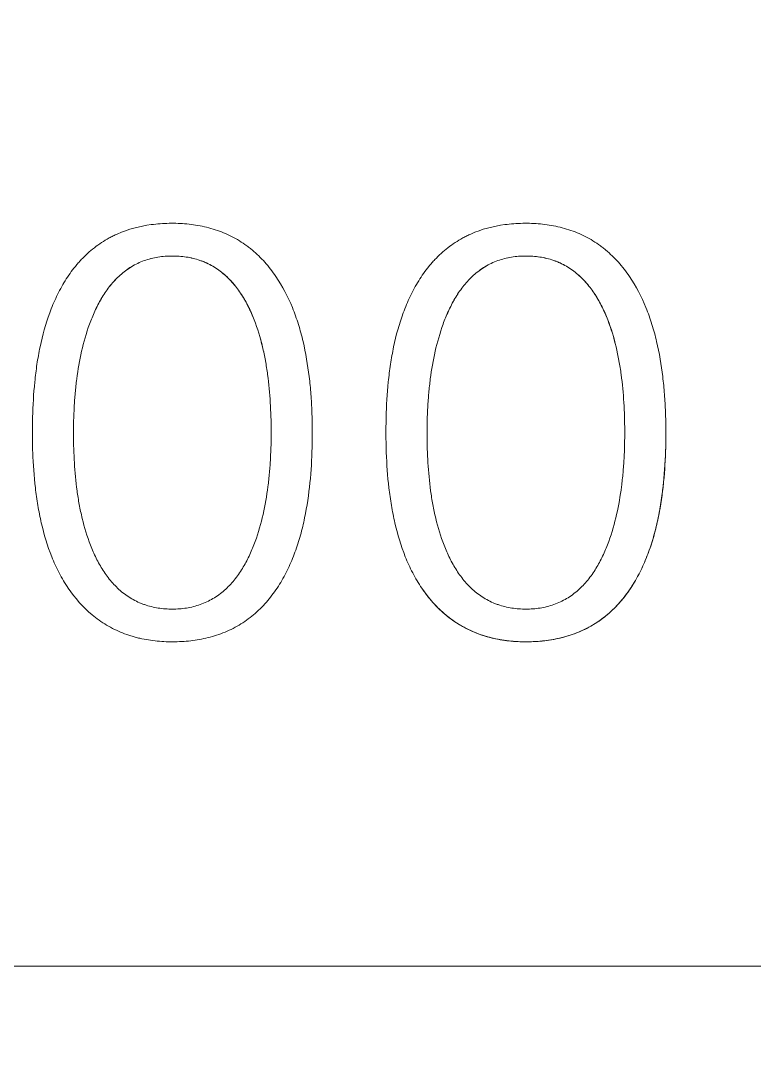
# Model space of a CAD drawing. Header units: millimetres. Extents: x 1359 to 3577, y 1333 to 3557.
# Drawn here: x 2594.21 to 2599.41, y 3250.17 to 3257.49 of the extents above; entities that cross this region are included whole.
import ezdxf

# ---------------------------------------------------------------- set-up
doc = ezdxf.new("R2010")
doc.units = ezdxf.units.MM
doc.set_wipeout_variables(frame=1)
doc.layers.add('000-PI-Oprema', color=30, linetype='Continuous', lineweight=5)
doc.layers.add('002-PI-Kabelska kanalica', color=150, linetype='Continuous')

# ---------------------------------------------------------------- blocks, each defined once
blk = doc.blocks.new('6ES7515-2AN03-0AB0')
blk.add_wipeout([(49766.6555, 38535.9127), (49836.4555, 38535.9127), (49836.4555, 38388.9127), (49766.6555, 38388.9127)])
at = {"layer": '000-PI-Oprema', "color": 0, "linetype": 'ByBlock', "lineweight": 0}
blk.add_line((49817.4555, 38456.6127), (49766.9555, 38456.6127), dxfattribs=at)
blk.add_line((49817.4555, 38456.6127), (49766.9555, 38456.6127), dxfattribs=at)
for points, knots in [([(49804.6287, 38459.2916), (49804.6766, 38459.2214), (49804.732, 38459.1581), (49804.8132, 38459.0902), (49804.8301, 38459.0771), (49804.8647, 38459.0525), (49804.9178, 38459.018), (49804.9931, 38458.9811), (49805.0529, 38458.9601), (49805.0833, 38458.9507), (49805.0936, 38458.9477), (49805.1141, 38458.9422), (49805.1655, 38458.9293), (49805.2175, 38458.9212), (49805.3011, 38458.9132), (49805.3432, 38458.9117), (49805.4067, 38458.9127), (49805.4279, 38458.9135), (49805.4702, 38458.9165), (49805.4911, 38458.9186), (49805.5537, 38458.9266), (49805.5948, 38458.9346), (49805.6757, 38458.9562), (49805.7155, 38458.9699), (49805.774, 38458.9956), (49805.7931, 38459.0049), (49805.8303, 38459.025), (49805.8847, 38459.0572), (49805.9347, 38459.0958), (49805.9818, 38459.1387), (49805.997, 38459.1537), (49806.0261, 38459.1845), (49806.04, 38459.2004), (49806.08, 38459.2495), (49806.1043, 38459.284), (49806.1377, 38459.338), (49806.1484, 38459.3565), (49806.1686, 38459.3937), (49806.1781, 38459.4125), (49806.2053, 38459.4695), (49806.2215, 38459.5082), (49806.2505, 38459.5869), (49806.2632, 38459.6269), (49806.2802, 38459.6877), (49806.2855, 38459.708), (49806.2954, 38459.7491), (49806.3001, 38459.7697), (49806.3216, 38459.8732), (49806.3336, 38459.9562), (49806.3504, 38460.1227), (49806.3552, 38460.2061), (49806.3584, 38460.3314), (49806.3588, 38460.3733), (49806.3584, 38460.4569), (49806.3567, 38460.5407), (49806.352, 38460.6246), (49806.3455, 38460.7086), (49806.3415, 38460.7505), (49806.3263, 38460.8757), (49806.3124, 38460.9584), (49806.2836, 38461.081), (49806.2726, 38461.1217), (49806.2475, 38461.2023), (49806.2335, 38461.242), (49806.1862, 38461.3584), (49806.1479, 38461.4328), (49806.0882, 38461.5202), (49806.0757, 38461.5373), (49806.0497, 38461.5706), (49806.0363, 38461.5868), (49805.9943, 38461.6337), (49805.9642, 38461.6629), (49805.9236, 38461.6966), (49805.9153, 38461.7032), (49805.8985, 38461.7161), (49805.8899, 38461.7224), (49805.8638, 38461.7407), (49805.8106, 38461.775), (49805.7352, 38461.8115), (49805.6755, 38461.8322), (49805.635, 38461.8445), (49805.6144, 38461.85), (49805.5525, 38461.864), (49805.511, 38461.8704), (49805.4276, 38461.8781), (49805.3856, 38461.8794), (49805.3223, 38461.8783), (49805.3011, 38461.8773), (49805.2589, 38461.8742), (49805.238, 38461.8721), (49805.134, 38461.8583), (49805.0532, 38461.8372), (49804.966, 38461.7986), (49804.9563, 38461.7941), (49804.9373, 38461.7847), (49804.9091, 38461.7701), (49804.8461, 38461.7324), (49804.7802, 38461.6811), (49804.7352, 38461.6367), (49804.7135, 38461.6135), (49804.7063, 38461.6056), (49804.6924, 38461.5897), (49804.6583, 38461.5493), (49804.6282, 38461.5064), (49804.5841, 38461.4352), (49804.5641, 38461.3983), (49804.5368, 38461.3413), (49804.5281, 38461.3219), (49804.5117, 38461.283), (49804.504, 38461.2635), (49804.4676, 38461.1651), (49804.4457, 38461.0845), (49804.4201, 38460.9619), (49804.4128, 38460.9207), (49804.4004, 38460.8377), (49804.3952, 38460.7959), (49804.3824, 38460.6706), (49804.3776, 38460.5871), (49804.3742, 38460.4619), (49804.3738, 38460.4202), (49804.3741, 38460.3369), (49804.3749, 38460.2952), (49804.3794, 38460.1702), (49804.3853, 38460.0869), (49804.3999, 38459.9622), (49804.4058, 38459.9206), (49804.4163, 38459.8583), (49804.4201, 38459.8375), (49804.4282, 38459.7963), (49804.4326, 38459.7757), (49804.4562, 38459.6735), (49804.48, 38459.5934), (49804.5266, 38459.4767), (49804.544, 38459.4383), (49804.5733, 38459.3819), (49804.5836, 38459.3634), (49804.6053, 38459.327), (49804.6167, 38459.3092), (49804.6287, 38459.2916)], [0, 0, 0, 0, 0.03125, 0.03125, 0.039063, 0.039063, 0.046875, 0.0625, 0.070313, 0.070313, 0.074219, 0.074219, 0.078125, 0.09375, 0.09375, 0.109375, 0.109375, 0.117188, 0.117188, 0.125, 0.125, 0.140625, 0.140625, 0.15625, 0.15625, 0.164063, 0.164063, 0.171875, 0.1875, 0.1875, 0.195313, 0.195313, 0.203125, 0.203125, 0.21875, 0.21875, 0.226563, 0.226563, 0.234375, 0.234375, 0.25, 0.25, 0.265625, 0.265625, 0.273438, 0.273438, 0.28125, 0.28125, 0.3125, 0.3125, 0.34375, 0.34375, 0.359375, 0.359375, 0.375, 0.390625, 0.390625, 0.40625, 0.40625, 0.4375, 0.4375, 0.453125, 0.453125, 0.46875, 0.46875, 0.5, 0.5, 0.507813, 0.507813, 0.515625, 0.515625, 0.53125, 0.53125, 0.535156, 0.535156, 0.539063, 0.539063, 0.546875, 0.5625, 0.570313, 0.570313, 0.578125, 0.578125, 0.59375, 0.59375, 0.609375, 0.609375, 0.617188, 0.617188, 0.625, 0.625, 0.65625, 0.65625, 0.660156, 0.660156, 0.664063, 0.671875, 0.6875, 0.695313, 0.695313, 0.699219, 0.699219, 0.703125, 0.71875, 0.71875, 0.734375, 0.734375, 0.742188, 0.742188, 0.75, 0.75, 0.78125, 0.78125, 0.796875, 0.796875, 0.8125, 0.8125, 0.84375, 0.84375, 0.859375, 0.859375, 0.875, 0.875, 0.90625, 0.90625, 0.921875, 0.921875, 0.929688, 0.929688, 0.9375, 0.9375, 0.96875, 0.96875, 0.984375, 0.984375, 0.992188, 0.992188, 1, 1, 1, 1]), ([(49804.6287, 38459.2916), (49804.6766, 38459.2214), (49804.732, 38459.1581), (49804.8132, 38459.0902), (49804.8301, 38459.0771), (49804.8647, 38459.0525), (49804.9178, 38459.018), (49804.9931, 38458.9811), (49805.0529, 38458.9601), (49805.0833, 38458.9507), (49805.0936, 38458.9477), (49805.1141, 38458.9422), (49805.1655, 38458.9293), (49805.2175, 38458.9212), (49805.3011, 38458.9132), (49805.3432, 38458.9117), (49805.4067, 38458.9127), (49805.4279, 38458.9135), (49805.4702, 38458.9165), (49805.4911, 38458.9186), (49805.5537, 38458.9266), (49805.5948, 38458.9346), (49805.6757, 38458.9562), (49805.7155, 38458.9699), (49805.774, 38458.9956), (49805.7931, 38459.0049), (49805.8303, 38459.025), (49805.8847, 38459.0572), (49805.9347, 38459.0958), (49805.9818, 38459.1387), (49805.997, 38459.1537), (49806.0261, 38459.1845), (49806.04, 38459.2004), (49806.08, 38459.2495), (49806.1043, 38459.284), (49806.1377, 38459.338), (49806.1484, 38459.3565), (49806.1686, 38459.3937), (49806.1781, 38459.4125), (49806.2053, 38459.4695), (49806.2215, 38459.5082), (49806.2505, 38459.5869), (49806.2632, 38459.6269), (49806.2802, 38459.6877), (49806.2855, 38459.708), (49806.2954, 38459.7491), (49806.3001, 38459.7697), (49806.3216, 38459.8732), (49806.3336, 38459.9562), (49806.3504, 38460.1227), (49806.3552, 38460.2061), (49806.3584, 38460.3314), (49806.3588, 38460.3733), (49806.3584, 38460.4569), (49806.3567, 38460.5407), (49806.352, 38460.6246), (49806.3455, 38460.7086), (49806.3415, 38460.7505), (49806.3263, 38460.8757), (49806.3124, 38460.9584), (49806.2836, 38461.081), (49806.2726, 38461.1217), (49806.2475, 38461.2023), (49806.2335, 38461.242), (49806.1862, 38461.3584), (49806.1479, 38461.4328), (49806.0882, 38461.5202), (49806.0757, 38461.5373), (49806.0497, 38461.5706), (49806.0363, 38461.5868), (49805.9943, 38461.6337), (49805.9642, 38461.6629), (49805.9236, 38461.6966), (49805.9153, 38461.7032), (49805.8985, 38461.7161), (49805.8899, 38461.7224), (49805.8638, 38461.7407), (49805.8106, 38461.775), (49805.7352, 38461.8115), (49805.6755, 38461.8322), (49805.635, 38461.8445), (49805.6144, 38461.85), (49805.5525, 38461.864), (49805.511, 38461.8704), (49805.4276, 38461.8781), (49805.3856, 38461.8794), (49805.3223, 38461.8783), (49805.3011, 38461.8773), (49805.2589, 38461.8742), (49805.238, 38461.8721), (49805.134, 38461.8583), (49805.0532, 38461.8372), (49804.966, 38461.7986), (49804.9563, 38461.7941), (49804.9373, 38461.7847), (49804.9091, 38461.7701), (49804.8461, 38461.7324), (49804.7802, 38461.6811), (49804.7352, 38461.6367), (49804.7135, 38461.6135), (49804.7063, 38461.6056), (49804.6924, 38461.5897), (49804.6583, 38461.5493), (49804.6282, 38461.5064), (49804.5841, 38461.4352), (49804.5641, 38461.3983), (49804.5368, 38461.3413), (49804.5281, 38461.3219), (49804.5117, 38461.283), (49804.504, 38461.2635), (49804.4676, 38461.1651), (49804.4457, 38461.0845), (49804.4201, 38460.9619), (49804.4128, 38460.9207), (49804.4004, 38460.8377), (49804.3952, 38460.7959), (49804.3824, 38460.6706), (49804.3776, 38460.5871), (49804.3742, 38460.4619), (49804.3738, 38460.4202), (49804.3741, 38460.3369), (49804.3749, 38460.2952), (49804.3794, 38460.1702), (49804.3853, 38460.0869), (49804.3999, 38459.9622), (49804.4058, 38459.9206), (49804.4163, 38459.8583), (49804.4201, 38459.8375), (49804.4282, 38459.7963), (49804.4326, 38459.7757), (49804.4562, 38459.6735), (49804.48, 38459.5934), (49804.5266, 38459.4767), (49804.544, 38459.4383), (49804.5733, 38459.3819), (49804.5836, 38459.3634), (49804.6053, 38459.327), (49804.6167, 38459.3092), (49804.6287, 38459.2916)], [0, 0, 0, 0, 0.03125, 0.03125, 0.039063, 0.039063, 0.046875, 0.0625, 0.070313, 0.070313, 0.074219, 0.074219, 0.078125, 0.09375, 0.09375, 0.109375, 0.109375, 0.117188, 0.117188, 0.125, 0.125, 0.140625, 0.140625, 0.15625, 0.15625, 0.164063, 0.164063, 0.171875, 0.1875, 0.1875, 0.195313, 0.195313, 0.203125, 0.203125, 0.21875, 0.21875, 0.226563, 0.226563, 0.234375, 0.234375, 0.25, 0.25, 0.265625, 0.265625, 0.273438, 0.273438, 0.28125, 0.28125, 0.3125, 0.3125, 0.34375, 0.34375, 0.359375, 0.359375, 0.375, 0.390625, 0.390625, 0.40625, 0.40625, 0.4375, 0.4375, 0.453125, 0.453125, 0.46875, 0.46875, 0.5, 0.5, 0.507813, 0.507813, 0.515625, 0.515625, 0.53125, 0.53125, 0.535156, 0.535156, 0.539063, 0.539063, 0.546875, 0.5625, 0.570313, 0.570313, 0.578125, 0.578125, 0.59375, 0.59375, 0.609375, 0.609375, 0.617188, 0.617188, 0.625, 0.625, 0.65625, 0.65625, 0.660156, 0.660156, 0.664063, 0.671875, 0.6875, 0.695313, 0.695313, 0.699219, 0.699219, 0.703125, 0.71875, 0.71875, 0.734375, 0.734375, 0.742188, 0.742188, 0.75, 0.75, 0.78125, 0.78125, 0.796875, 0.796875, 0.8125, 0.8125, 0.84375, 0.84375, 0.859375, 0.859375, 0.875, 0.875, 0.90625, 0.90625, 0.921875, 0.921875, 0.929688, 0.929688, 0.9375, 0.9375, 0.96875, 0.96875, 0.984375, 0.984375, 0.992188, 0.992188, 1, 1, 1, 1]), ([(49807.1355, 38459.2916), (49807.1835, 38459.2214), (49807.2389, 38459.1581), (49807.3201, 38459.0902), (49807.337, 38459.0771), (49807.3716, 38459.0525), (49807.4247, 38459.018), (49807.5, 38458.9811), (49807.5597, 38458.9601), (49807.5902, 38458.9507), (49807.6004, 38458.9477), (49807.6209, 38458.9422), (49807.6724, 38458.9293), (49807.7243, 38458.9212), (49807.808, 38458.9132), (49807.85, 38458.9117), (49807.9135, 38458.9127), (49807.9348, 38458.9135), (49807.977, 38458.9165), (49807.998, 38458.9186), (49808.0605, 38458.9266), (49808.1016, 38458.9346), (49808.1825, 38458.9562), (49808.2223, 38458.9699), (49808.2809, 38458.9956), (49808.3, 38459.0049), (49808.3372, 38459.025), (49808.3915, 38459.0572), (49808.4415, 38459.0958), (49808.4887, 38459.1387), (49808.5039, 38459.1537), (49808.533, 38459.1845), (49808.5469, 38459.2004), (49808.5868, 38459.2495), (49808.6111, 38459.284), (49808.6446, 38459.338), (49808.6553, 38459.3565), (49808.6754, 38459.3937), (49808.685, 38459.4125), (49808.7121, 38459.4695), (49808.7283, 38459.5082), (49808.7573, 38459.5869), (49808.7701, 38459.6269), (49808.7871, 38459.6877), (49808.7924, 38459.708), (49808.8023, 38459.7491), (49808.8069, 38459.7697), (49808.8284, 38459.8732), (49808.8404, 38459.9562), (49808.8573, 38460.1227), (49808.8621, 38460.2061), (49808.8653, 38460.3314), (49808.8657, 38460.3733), (49808.8653, 38460.4569), (49808.8635, 38460.5407), (49808.8588, 38460.6246), (49808.8524, 38460.7086), (49808.8483, 38460.7505), (49808.8332, 38460.8757), (49808.8193, 38460.9584), (49808.7904, 38461.081), (49808.7795, 38461.1217), (49808.7544, 38461.2023), (49808.7403, 38461.242), (49808.6931, 38461.3584), (49808.6548, 38461.4328), (49808.5951, 38461.5202), (49808.5825, 38461.5373), (49808.5566, 38461.5706), (49808.5431, 38461.5868), (49808.5011, 38461.6337), (49808.471, 38461.6629), (49808.4304, 38461.6966), (49808.4222, 38461.7032), (49808.4053, 38461.7161), (49808.3968, 38461.7224), (49808.3707, 38461.7407), (49808.3175, 38461.775), (49808.2421, 38461.8115), (49808.1824, 38461.8322), (49808.1418, 38461.8445), (49808.1212, 38461.85), (49808.0594, 38461.864), (49808.0179, 38461.8704), (49807.9344, 38461.8781), (49807.8924, 38461.8794), (49807.8292, 38461.8783), (49807.808, 38461.8773), (49807.7658, 38461.8742), (49807.7448, 38461.8721), (49807.6408, 38461.8583), (49807.5601, 38461.8372), (49807.4729, 38461.7986), (49807.4632, 38461.7941), (49807.4442, 38461.7847), (49807.416, 38461.7701), (49807.353, 38461.7324), (49807.2871, 38461.6811), (49807.2421, 38461.6367), (49807.2203, 38461.6135), (49807.2132, 38461.6056), (49807.1992, 38461.5897), (49807.1652, 38461.5493), (49807.1351, 38461.5064), (49807.091, 38461.4352), (49807.071, 38461.3983), (49807.0437, 38461.3413), (49807.035, 38461.3219), (49807.0186, 38461.283), (49807.0108, 38461.2635), (49806.9744, 38461.1651), (49806.9525, 38461.0845), (49806.9269, 38460.9619), (49806.9197, 38460.9207), (49806.9072, 38460.8377), (49806.902, 38460.7959), (49806.8893, 38460.6706), (49806.8844, 38460.5871), (49806.8811, 38460.4619), (49806.8807, 38460.4202), (49806.881, 38460.3369), (49806.8817, 38460.2952), (49806.8863, 38460.1702), (49806.8922, 38460.0869), (49806.9068, 38459.9622), (49806.9126, 38459.9206), (49806.9231, 38459.8583), (49806.9269, 38459.8375), (49806.9351, 38459.7963), (49806.9395, 38459.7757), (49806.963, 38459.6735), (49806.9869, 38459.5934), (49807.0335, 38459.4767), (49807.0508, 38459.4383), (49807.0802, 38459.3819), (49807.0905, 38459.3634), (49807.1122, 38459.327), (49807.1235, 38459.3092), (49807.1355, 38459.2916)], [0, 0, 0, 0, 0.03125, 0.03125, 0.039063, 0.039063, 0.046875, 0.0625, 0.070313, 0.070313, 0.074219, 0.074219, 0.078125, 0.09375, 0.09375, 0.109375, 0.109375, 0.117188, 0.117188, 0.125, 0.125, 0.140625, 0.140625, 0.15625, 0.15625, 0.164063, 0.164063, 0.171875, 0.1875, 0.1875, 0.195313, 0.195313, 0.203125, 0.203125, 0.21875, 0.21875, 0.226563, 0.226563, 0.234375, 0.234375, 0.25, 0.25, 0.265625, 0.265625, 0.273438, 0.273438, 0.28125, 0.28125, 0.3125, 0.3125, 0.34375, 0.34375, 0.359375, 0.359375, 0.375, 0.390625, 0.390625, 0.40625, 0.40625, 0.4375, 0.4375, 0.453125, 0.453125, 0.46875, 0.46875, 0.5, 0.5, 0.507813, 0.507813, 0.515625, 0.515625, 0.53125, 0.53125, 0.535156, 0.535156, 0.539063, 0.539063, 0.546875, 0.5625, 0.570313, 0.570313, 0.578125, 0.578125, 0.59375, 0.59375, 0.609375, 0.609375, 0.617188, 0.617188, 0.625, 0.625, 0.65625, 0.65625, 0.660156, 0.660156, 0.664063, 0.671875, 0.6875, 0.695313, 0.695313, 0.699219, 0.699219, 0.703125, 0.71875, 0.71875, 0.734375, 0.734375, 0.742188, 0.742188, 0.75, 0.75, 0.78125, 0.78125, 0.796875, 0.796875, 0.8125, 0.8125, 0.84375, 0.84375, 0.859375, 0.859375, 0.875, 0.875, 0.90625, 0.90625, 0.921875, 0.921875, 0.929688, 0.929688, 0.9375, 0.9375, 0.96875, 0.96875, 0.984375, 0.984375, 0.992188, 0.992188, 1, 1, 1, 1]), ([(49807.1355, 38459.2916), (49807.1835, 38459.2214), (49807.2389, 38459.1581), (49807.3201, 38459.0902), (49807.337, 38459.0771), (49807.3716, 38459.0525), (49807.4247, 38459.018), (49807.5, 38458.9811), (49807.5597, 38458.9601), (49807.5902, 38458.9507), (49807.6004, 38458.9477), (49807.6209, 38458.9422), (49807.6724, 38458.9293), (49807.7243, 38458.9212), (49807.808, 38458.9132), (49807.85, 38458.9117), (49807.9135, 38458.9127), (49807.9348, 38458.9135), (49807.977, 38458.9165), (49807.998, 38458.9186), (49808.0605, 38458.9266), (49808.1016, 38458.9346), (49808.1825, 38458.9562), (49808.2223, 38458.9699), (49808.2809, 38458.9956), (49808.3, 38459.0049), (49808.3372, 38459.025), (49808.3915, 38459.0572), (49808.4415, 38459.0958), (49808.4887, 38459.1387), (49808.5039, 38459.1537), (49808.533, 38459.1845), (49808.5469, 38459.2004), (49808.5868, 38459.2495), (49808.6111, 38459.284), (49808.6446, 38459.338), (49808.6553, 38459.3565), (49808.6754, 38459.3937), (49808.685, 38459.4125), (49808.7121, 38459.4695), (49808.7283, 38459.5082), (49808.7573, 38459.5869), (49808.7701, 38459.6269), (49808.7871, 38459.6877), (49808.7924, 38459.708), (49808.8023, 38459.7491), (49808.8069, 38459.7697), (49808.8284, 38459.8732), (49808.8404, 38459.9562), (49808.8573, 38460.1227), (49808.8621, 38460.2061), (49808.8653, 38460.3314), (49808.8657, 38460.3733), (49808.8653, 38460.4569), (49808.8635, 38460.5407), (49808.8588, 38460.6246), (49808.8524, 38460.7086), (49808.8483, 38460.7505), (49808.8332, 38460.8757), (49808.8193, 38460.9584), (49808.7904, 38461.081), (49808.7795, 38461.1217), (49808.7544, 38461.2023), (49808.7403, 38461.242), (49808.6931, 38461.3584), (49808.6548, 38461.4328), (49808.5951, 38461.5202), (49808.5825, 38461.5373), (49808.5566, 38461.5706), (49808.5431, 38461.5868), (49808.5011, 38461.6337), (49808.471, 38461.6629), (49808.4304, 38461.6966), (49808.4222, 38461.7032), (49808.4053, 38461.7161), (49808.3968, 38461.7224), (49808.3707, 38461.7407), (49808.3175, 38461.775), (49808.2421, 38461.8115), (49808.1824, 38461.8322), (49808.1418, 38461.8445), (49808.1212, 38461.85), (49808.0594, 38461.864), (49808.0179, 38461.8704), (49807.9344, 38461.8781), (49807.8924, 38461.8794), (49807.8292, 38461.8783), (49807.808, 38461.8773), (49807.7658, 38461.8742), (49807.7448, 38461.8721), (49807.6408, 38461.8583), (49807.5601, 38461.8372), (49807.4729, 38461.7986), (49807.4632, 38461.7941), (49807.4442, 38461.7847), (49807.416, 38461.7701), (49807.353, 38461.7324), (49807.2871, 38461.6811), (49807.2421, 38461.6367), (49807.2203, 38461.6135), (49807.2132, 38461.6056), (49807.1992, 38461.5897), (49807.1652, 38461.5493), (49807.1351, 38461.5064), (49807.091, 38461.4352), (49807.071, 38461.3983), (49807.0437, 38461.3413), (49807.035, 38461.3219), (49807.0186, 38461.283), (49807.0108, 38461.2635), (49806.9744, 38461.1651), (49806.9525, 38461.0845), (49806.9269, 38460.9619), (49806.9197, 38460.9207), (49806.9072, 38460.8377), (49806.902, 38460.7959), (49806.8893, 38460.6706), (49806.8844, 38460.5871), (49806.8811, 38460.4619), (49806.8807, 38460.4202), (49806.881, 38460.3369), (49806.8817, 38460.2952), (49806.8863, 38460.1702), (49806.8922, 38460.0869), (49806.9068, 38459.9622), (49806.9126, 38459.9206), (49806.9231, 38459.8583), (49806.9269, 38459.8375), (49806.9351, 38459.7963), (49806.9395, 38459.7757), (49806.963, 38459.6735), (49806.9869, 38459.5934), (49807.0335, 38459.4767), (49807.0508, 38459.4383), (49807.0802, 38459.3819), (49807.0905, 38459.3634), (49807.1122, 38459.327), (49807.1235, 38459.3092), (49807.1355, 38459.2916)], [0, 0, 0, 0, 0.03125, 0.03125, 0.039063, 0.039063, 0.046875, 0.0625, 0.070313, 0.070313, 0.074219, 0.074219, 0.078125, 0.09375, 0.09375, 0.109375, 0.109375, 0.117188, 0.117188, 0.125, 0.125, 0.140625, 0.140625, 0.15625, 0.15625, 0.164063, 0.164063, 0.171875, 0.1875, 0.1875, 0.195313, 0.195313, 0.203125, 0.203125, 0.21875, 0.21875, 0.226563, 0.226563, 0.234375, 0.234375, 0.25, 0.25, 0.265625, 0.265625, 0.273438, 0.273438, 0.28125, 0.28125, 0.3125, 0.3125, 0.34375, 0.34375, 0.359375, 0.359375, 0.375, 0.390625, 0.390625, 0.40625, 0.40625, 0.4375, 0.4375, 0.453125, 0.453125, 0.46875, 0.46875, 0.5, 0.5, 0.507813, 0.507813, 0.515625, 0.515625, 0.53125, 0.53125, 0.535156, 0.535156, 0.539063, 0.539063, 0.546875, 0.5625, 0.570313, 0.570313, 0.578125, 0.578125, 0.59375, 0.59375, 0.609375, 0.609375, 0.617188, 0.617188, 0.625, 0.625, 0.65625, 0.65625, 0.660156, 0.660156, 0.664063, 0.671875, 0.6875, 0.695313, 0.695313, 0.699219, 0.699219, 0.703125, 0.71875, 0.71875, 0.734375, 0.734375, 0.742188, 0.742188, 0.75, 0.75, 0.78125, 0.78125, 0.796875, 0.796875, 0.8125, 0.8125, 0.84375, 0.84375, 0.859375, 0.859375, 0.875, 0.875, 0.90625, 0.90625, 0.921875, 0.921875, 0.929688, 0.929688, 0.9375, 0.9375, 0.96875, 0.96875, 0.984375, 0.984375, 0.992188, 0.992188, 1, 1, 1, 1]), ([(49806.0669, 38460.3936), (49806.0669, 38460.399), (49806.0669, 38460.4043), (49806.0667, 38460.476), (49806.0647, 38460.5423), (49806.0567, 38460.6746), (49806.0507, 38460.7406), (49806.0373, 38460.8395), (49806.0322, 38460.8724), (49806.0202, 38460.9381), (49806.0134, 38460.9709), (49805.9901, 38461.0685), (49805.9709, 38461.1325), (49805.9404, 38461.2105), (49805.934, 38461.226), (49805.9205, 38461.2567), (49805.9134, 38461.2718), (49805.8911, 38461.3165), (49805.8748, 38461.3455), (49805.8388, 38461.4013), (49805.819, 38461.4281), (49805.786, 38461.4664), (49805.7745, 38461.4787), (49805.7506, 38461.5022), (49805.7258, 38461.5246), (49805.6992, 38461.5447), (49805.6715, 38461.5636), (49805.6571, 38461.5724), (49805.6126, 38461.5968), (49805.5819, 38461.6098), (49805.5342, 38461.625), (49805.518, 38461.6293), (49805.4852, 38461.6365), (49805.4685, 38461.6394), (49805.4185, 38461.6459), (49805.3852, 38461.6475), (49805.3351, 38461.6465), (49805.3185, 38461.6455), (49805.2851, 38461.6422), (49805.2684, 38461.6399), (49805.2186, 38461.6307), (49805.1864, 38461.6217), (49805.1397, 38461.6036), (49805.1244, 38461.5968), (49805.0944, 38461.5816), (49805.0796, 38461.5731), (49805.0371, 38461.546), (49805.0109, 38461.5254), (49804.9742, 38461.4911), (49804.9624, 38461.479), (49804.9398, 38461.454), (49804.9291, 38461.4411), (49804.8984, 38461.4015), (49804.8799, 38461.3738), (49804.8461, 38461.3164), (49804.8308, 38461.2866), (49804.8029, 38461.2255), (49804.7903, 38461.1944), (49804.7788, 38461.1628)], [0, 0, 0, 0, 0.006664, 0.006664, 0.089442, 0.089442, 0.17222, 0.17222, 0.213609, 0.213609, 0.254998, 0.254998, 0.337776, 0.337776, 0.35847, 0.35847, 0.379165, 0.379165, 0.420554, 0.420554, 0.461943, 0.461943, 0.482637, 0.482637, 0.503332, 0.524026, 0.524026, 0.544721, 0.544721, 0.58611, 0.58611, 0.606804, 0.606804, 0.627499, 0.627499, 0.668888, 0.668888, 0.689582, 0.689582, 0.710277, 0.710277, 0.751666, 0.751666, 0.77236, 0.77236, 0.793055, 0.793055, 0.834444, 0.834444, 0.855138, 0.855138, 0.875833, 0.875833, 0.917222, 0.917222, 0.958611, 0.958611, 1, 1, 1, 1]), ([(49806.0669, 38460.3936), (49806.0669, 38460.399), (49806.0669, 38460.4043), (49806.0667, 38460.476), (49806.0647, 38460.5423), (49806.0567, 38460.6746), (49806.0507, 38460.7406), (49806.0373, 38460.8395), (49806.0322, 38460.8724), (49806.0202, 38460.9381), (49806.0134, 38460.9709), (49805.9901, 38461.0685), (49805.9709, 38461.1325), (49805.9404, 38461.2105), (49805.934, 38461.226), (49805.9205, 38461.2567), (49805.9134, 38461.2718), (49805.8911, 38461.3165), (49805.8748, 38461.3455), (49805.8388, 38461.4013), (49805.819, 38461.4281), (49805.786, 38461.4664), (49805.7745, 38461.4787), (49805.7506, 38461.5022), (49805.7258, 38461.5246), (49805.6992, 38461.5447), (49805.6715, 38461.5636), (49805.6571, 38461.5724), (49805.6126, 38461.5968), (49805.5819, 38461.6098), (49805.5342, 38461.625), (49805.518, 38461.6293), (49805.4852, 38461.6365), (49805.4685, 38461.6394), (49805.4185, 38461.6459), (49805.3852, 38461.6475), (49805.3351, 38461.6465), (49805.3185, 38461.6455), (49805.2851, 38461.6422), (49805.2684, 38461.6399), (49805.2186, 38461.6307), (49805.1864, 38461.6217), (49805.1397, 38461.6036), (49805.1244, 38461.5968), (49805.0944, 38461.5816), (49805.0796, 38461.5731), (49805.0371, 38461.546), (49805.0109, 38461.5254), (49804.9742, 38461.4911), (49804.9624, 38461.479), (49804.9398, 38461.454), (49804.9291, 38461.4411), (49804.8984, 38461.4015), (49804.8799, 38461.3738), (49804.8461, 38461.3164), (49804.8308, 38461.2866), (49804.8029, 38461.2255), (49804.7903, 38461.1944), (49804.7788, 38461.1628)], [0, 0, 0, 0, 0.006664, 0.006664, 0.089442, 0.089442, 0.17222, 0.17222, 0.213609, 0.213609, 0.254998, 0.254998, 0.337776, 0.337776, 0.35847, 0.35847, 0.379165, 0.379165, 0.420554, 0.420554, 0.461943, 0.461943, 0.482637, 0.482637, 0.503332, 0.524026, 0.524026, 0.544721, 0.544721, 0.58611, 0.58611, 0.606804, 0.606804, 0.627499, 0.627499, 0.668888, 0.668888, 0.689582, 0.689582, 0.710277, 0.710277, 0.751666, 0.751666, 0.77236, 0.77236, 0.793055, 0.793055, 0.834444, 0.834444, 0.855138, 0.855138, 0.875833, 0.875833, 0.917222, 0.917222, 0.958611, 0.958611, 1, 1, 1, 1]), ([(49804.7788, 38461.1628), (49804.7903, 38461.1944), (49804.8028, 38461.2254), (49804.8306, 38461.2861), (49804.8458, 38461.3158), (49804.8712, 38461.359), (49804.8801, 38461.3732), (49804.8988, 38461.4011), (49804.9087, 38461.4149), (49804.9396, 38461.4547), (49804.962, 38461.4796), (49804.9986, 38461.5139), (49805.0113, 38461.5248), (49805.0379, 38461.5456), (49805.0517, 38461.5554), (49805.0942, 38461.5824), (49805.1388, 38461.605), (49805.1865, 38461.6209), (49805.2191, 38461.6301), (49805.2355, 38461.6339), (49805.2851, 38461.643), (49805.3185, 38461.6461), (49805.369, 38461.6472), (49805.3859, 38461.6469), (49805.4195, 38461.6451), (49805.4362, 38461.6436), (49805.4859, 38461.6371), (49805.5185, 38461.63), (49805.5585, 38461.6172), (49805.5664, 38461.6145), (49805.5823, 38461.6086), (49805.5902, 38461.6054), (49805.6134, 38461.5955), (49805.6586, 38461.5734), (49805.6998, 38461.5452), (49805.7386, 38461.5131), (49805.7512, 38461.5017), (49805.7752, 38461.478), (49805.7866, 38461.4658), (49805.8193, 38461.4278), (49805.8391, 38461.4009), (49805.8662, 38461.3588), (49805.8749, 38461.3444), (49805.8914, 38461.3151), (49805.8993, 38461.3002), (49805.9216, 38461.2552), (49805.9349, 38461.2246), (49805.9711, 38461.1317), (49805.9903, 38461.068), (49806.0135, 38460.9705), (49806.0203, 38460.9376), (49806.0323, 38460.8719), (49806.0374, 38460.839), (49806.0507, 38460.7402), (49806.0568, 38460.6742), (49806.0648, 38460.5421), (49806.0667, 38460.476), (49806.0672, 38460.3435), (49806.0657, 38460.2772), (49806.0603, 38460.1777), (49806.0579, 38460.1444), (49806.0519, 38460.078), (49806.0483, 38460.0448), (49806.0355, 38459.9457), (49806.0242, 38459.8803), (49805.9947, 38459.7508), (49805.9765, 38459.6868), (49805.9538, 38459.6237)], [0, 0, 0, 0, 0.03125, 0.03125, 0.0625, 0.0625, 0.078125, 0.078125, 0.09375, 0.09375, 0.125, 0.125, 0.140625, 0.140625, 0.15625, 0.15625, 0.1875, 0.203125, 0.203125, 0.21875, 0.21875, 0.25, 0.25, 0.265625, 0.265625, 0.28125, 0.28125, 0.3125, 0.3125, 0.320312, 0.320312, 0.328125, 0.328125, 0.34375, 0.375, 0.375, 0.390625, 0.390625, 0.40625, 0.40625, 0.4375, 0.4375, 0.453125, 0.453125, 0.46875, 0.46875, 0.5, 0.5, 0.5625, 0.5625, 0.59375, 0.59375, 0.625, 0.625, 0.6875, 0.6875, 0.75, 0.75, 0.8125, 0.8125, 0.84375, 0.84375, 0.875, 0.875, 0.9375, 0.9375, 1, 1, 1, 1]), ([(49804.7788, 38461.1628), (49804.7903, 38461.1944), (49804.8028, 38461.2254), (49804.8306, 38461.2861), (49804.8458, 38461.3158), (49804.8712, 38461.359), (49804.8801, 38461.3732), (49804.8988, 38461.4011), (49804.9087, 38461.4149), (49804.9396, 38461.4547), (49804.962, 38461.4796), (49804.9986, 38461.5139), (49805.0113, 38461.5248), (49805.0379, 38461.5456), (49805.0517, 38461.5554), (49805.0942, 38461.5824), (49805.1388, 38461.605), (49805.1865, 38461.6209), (49805.2191, 38461.6301), (49805.2355, 38461.6339), (49805.2851, 38461.643), (49805.3185, 38461.6461), (49805.369, 38461.6472), (49805.3859, 38461.6469), (49805.4195, 38461.6451), (49805.4362, 38461.6436), (49805.4859, 38461.6371), (49805.5185, 38461.63), (49805.5585, 38461.6172), (49805.5664, 38461.6145), (49805.5823, 38461.6086), (49805.5902, 38461.6054), (49805.6134, 38461.5955), (49805.6586, 38461.5734), (49805.6998, 38461.5452), (49805.7386, 38461.5131), (49805.7512, 38461.5017), (49805.7752, 38461.478), (49805.7866, 38461.4658), (49805.8193, 38461.4278), (49805.8391, 38461.4009), (49805.8662, 38461.3588), (49805.8749, 38461.3444), (49805.8914, 38461.3151), (49805.8993, 38461.3002), (49805.9216, 38461.2552), (49805.9349, 38461.2246), (49805.9711, 38461.1317), (49805.9903, 38461.068), (49806.0135, 38460.9705), (49806.0203, 38460.9376), (49806.0323, 38460.8719), (49806.0374, 38460.839), (49806.0507, 38460.7402), (49806.0568, 38460.6742), (49806.0648, 38460.5421), (49806.0667, 38460.476), (49806.0672, 38460.3435), (49806.0657, 38460.2772), (49806.0603, 38460.1777), (49806.0579, 38460.1444), (49806.0519, 38460.078), (49806.0483, 38460.0448), (49806.0355, 38459.9457), (49806.0242, 38459.8803), (49805.9947, 38459.7508), (49805.9765, 38459.6868), (49805.9538, 38459.6237)], [0, 0, 0, 0, 0.03125, 0.03125, 0.0625, 0.0625, 0.078125, 0.078125, 0.09375, 0.09375, 0.125, 0.125, 0.140625, 0.140625, 0.15625, 0.15625, 0.1875, 0.203125, 0.203125, 0.21875, 0.21875, 0.25, 0.25, 0.265625, 0.265625, 0.28125, 0.28125, 0.3125, 0.3125, 0.320312, 0.320312, 0.328125, 0.328125, 0.34375, 0.375, 0.375, 0.390625, 0.390625, 0.40625, 0.40625, 0.4375, 0.4375, 0.453125, 0.453125, 0.46875, 0.46875, 0.5, 0.5, 0.5625, 0.5625, 0.59375, 0.59375, 0.625, 0.625, 0.6875, 0.6875, 0.75, 0.75, 0.8125, 0.8125, 0.84375, 0.84375, 0.875, 0.875, 0.9375, 0.9375, 1, 1, 1, 1]), ([(49808.5738, 38460.3936), (49808.5738, 38460.399), (49808.5738, 38460.4043), (49808.5735, 38460.476), (49808.5716, 38460.5423), (49808.5636, 38460.6746), (49808.5575, 38460.7406), (49808.5442, 38460.8395), (49808.539, 38460.8724), (49808.5271, 38460.9381), (49808.5202, 38460.9709), (49808.497, 38461.0685), (49808.4777, 38461.1325), (49808.4472, 38461.2105), (49808.4408, 38461.226), (49808.4273, 38461.2567), (49808.4202, 38461.2718), (49808.398, 38461.3165), (49808.3817, 38461.3455), (49808.3456, 38461.4013), (49808.3259, 38461.4281), (49808.2929, 38461.4664), (49808.2813, 38461.4787), (49808.2575, 38461.5022), (49808.2327, 38461.5246), (49808.206, 38461.5447), (49808.1783, 38461.5636), (49808.1639, 38461.5724), (49808.1195, 38461.5968), (49808.0887, 38461.6098), (49808.041, 38461.625), (49808.0249, 38461.6293), (49807.9921, 38461.6365), (49807.9753, 38461.6394), (49807.9253, 38461.6459), (49807.892, 38461.6475), (49807.842, 38461.6465), (49807.8253, 38461.6455), (49807.792, 38461.6422), (49807.7753, 38461.6399), (49807.7254, 38461.6307), (49807.6932, 38461.6217), (49807.6465, 38461.6036), (49807.6312, 38461.5968), (49807.6012, 38461.5816), (49807.5865, 38461.5731), (49807.544, 38461.546), (49807.5177, 38461.5254), (49807.4811, 38461.4911), (49807.4693, 38461.479), (49807.4466, 38461.454), (49807.4359, 38461.4411), (49807.4052, 38461.4015), (49807.3867, 38461.3738), (49807.353, 38461.3164), (49807.3377, 38461.2866), (49807.3097, 38461.2255), (49807.2971, 38461.1944), (49807.2857, 38461.1628)], [0, 0, 0, 0, 0.006664, 0.006664, 0.089442, 0.089442, 0.17222, 0.17222, 0.213609, 0.213609, 0.254998, 0.254998, 0.337776, 0.337776, 0.35847, 0.35847, 0.379165, 0.379165, 0.420554, 0.420554, 0.461943, 0.461943, 0.482637, 0.482637, 0.503332, 0.524026, 0.524026, 0.544721, 0.544721, 0.58611, 0.58611, 0.606804, 0.606804, 0.627499, 0.627499, 0.668888, 0.668888, 0.689582, 0.689582, 0.710277, 0.710277, 0.751666, 0.751666, 0.77236, 0.77236, 0.793055, 0.793055, 0.834444, 0.834444, 0.855138, 0.855138, 0.875833, 0.875833, 0.917222, 0.917222, 0.958611, 0.958611, 1, 1, 1, 1]), ([(49808.5738, 38460.3936), (49808.5738, 38460.399), (49808.5738, 38460.4043), (49808.5735, 38460.476), (49808.5716, 38460.5423), (49808.5636, 38460.6746), (49808.5575, 38460.7406), (49808.5442, 38460.8395), (49808.539, 38460.8724), (49808.5271, 38460.9381), (49808.5202, 38460.9709), (49808.497, 38461.0685), (49808.4777, 38461.1325), (49808.4472, 38461.2105), (49808.4408, 38461.226), (49808.4273, 38461.2567), (49808.4202, 38461.2718), (49808.398, 38461.3165), (49808.3817, 38461.3455), (49808.3456, 38461.4013), (49808.3259, 38461.4281), (49808.2929, 38461.4664), (49808.2813, 38461.4787), (49808.2575, 38461.5022), (49808.2327, 38461.5246), (49808.206, 38461.5447), (49808.1783, 38461.5636), (49808.1639, 38461.5724), (49808.1195, 38461.5968), (49808.0887, 38461.6098), (49808.041, 38461.625), (49808.0249, 38461.6293), (49807.9921, 38461.6365), (49807.9753, 38461.6394), (49807.9253, 38461.6459), (49807.892, 38461.6475), (49807.842, 38461.6465), (49807.8253, 38461.6455), (49807.792, 38461.6422), (49807.7753, 38461.6399), (49807.7254, 38461.6307), (49807.6932, 38461.6217), (49807.6465, 38461.6036), (49807.6312, 38461.5968), (49807.6012, 38461.5816), (49807.5865, 38461.5731), (49807.544, 38461.546), (49807.5177, 38461.5254), (49807.4811, 38461.4911), (49807.4693, 38461.479), (49807.4466, 38461.454), (49807.4359, 38461.4411), (49807.4052, 38461.4015), (49807.3867, 38461.3738), (49807.353, 38461.3164), (49807.3377, 38461.2866), (49807.3097, 38461.2255), (49807.2971, 38461.1944), (49807.2857, 38461.1628)], [0, 0, 0, 0, 0.006664, 0.006664, 0.089442, 0.089442, 0.17222, 0.17222, 0.213609, 0.213609, 0.254998, 0.254998, 0.337776, 0.337776, 0.35847, 0.35847, 0.379165, 0.379165, 0.420554, 0.420554, 0.461943, 0.461943, 0.482637, 0.482637, 0.503332, 0.524026, 0.524026, 0.544721, 0.544721, 0.58611, 0.58611, 0.606804, 0.606804, 0.627499, 0.627499, 0.668888, 0.668888, 0.689582, 0.689582, 0.710277, 0.710277, 0.751666, 0.751666, 0.77236, 0.77236, 0.793055, 0.793055, 0.834444, 0.834444, 0.855138, 0.855138, 0.875833, 0.875833, 0.917222, 0.917222, 0.958611, 0.958611, 1, 1, 1, 1]), ([(49807.2857, 38461.1628), (49807.2971, 38461.1944), (49807.3097, 38461.2254), (49807.3375, 38461.2861), (49807.3527, 38461.3158), (49807.3781, 38461.359), (49807.3869, 38461.3732), (49807.4057, 38461.4011), (49807.4156, 38461.4149), (49807.4465, 38461.4547), (49807.4688, 38461.4796), (49807.5054, 38461.5139), (49807.5182, 38461.5248), (49807.5447, 38461.5456), (49807.5586, 38461.5554), (49807.601, 38461.5824), (49807.6456, 38461.605), (49807.6934, 38461.6209), (49807.7259, 38461.6301), (49807.7424, 38461.6339), (49807.792, 38461.643), (49807.8253, 38461.6461), (49807.8758, 38461.6472), (49807.8928, 38461.6469), (49807.9264, 38461.6451), (49807.9431, 38461.6436), (49807.9927, 38461.6371), (49808.0253, 38461.63), (49808.0653, 38461.6172), (49808.0733, 38461.6145), (49808.0891, 38461.6086), (49808.097, 38461.6054), (49808.1203, 38461.5955), (49808.1654, 38461.5734), (49808.2067, 38461.5452), (49808.2455, 38461.5131), (49808.258, 38461.5017), (49808.282, 38461.478), (49808.2934, 38461.4658), (49808.3261, 38461.4278), (49808.3459, 38461.4009), (49808.3731, 38461.3588), (49808.3817, 38461.3444), (49808.3983, 38461.3151), (49808.4061, 38461.3002), (49808.4284, 38461.2552), (49808.4418, 38461.2246), (49808.478, 38461.1317), (49808.4971, 38461.068), (49808.5203, 38460.9705), (49808.5272, 38460.9376), (49808.5391, 38460.8719), (49808.5442, 38460.839), (49808.5576, 38460.7402), (49808.5636, 38460.6742), (49808.5716, 38460.5421), (49808.5735, 38460.476), (49808.574, 38460.3435), (49808.5726, 38460.2772), (49808.5671, 38460.1777), (49808.5648, 38460.1444), (49808.5588, 38460.078), (49808.5552, 38460.0448), (49808.5423, 38459.9457), (49808.531, 38459.8803), (49808.5015, 38459.7508), (49808.4834, 38459.6868), (49808.4606, 38459.6237)], [0, 0, 0, 0, 0.03125, 0.03125, 0.0625, 0.0625, 0.078125, 0.078125, 0.09375, 0.09375, 0.125, 0.125, 0.140625, 0.140625, 0.15625, 0.15625, 0.1875, 0.203125, 0.203125, 0.21875, 0.21875, 0.25, 0.25, 0.265625, 0.265625, 0.28125, 0.28125, 0.3125, 0.3125, 0.320313, 0.320313, 0.328125, 0.328125, 0.34375, 0.375, 0.375, 0.390625, 0.390625, 0.40625, 0.40625, 0.4375, 0.4375, 0.453125, 0.453125, 0.46875, 0.46875, 0.5, 0.5, 0.5625, 0.5625, 0.59375, 0.59375, 0.625, 0.625, 0.6875, 0.6875, 0.75, 0.75, 0.8125, 0.8125, 0.84375, 0.84375, 0.875, 0.875, 0.9375, 0.9375, 1, 1, 1, 1]), ([(49807.2857, 38461.1628), (49807.2971, 38461.1944), (49807.3097, 38461.2254), (49807.3375, 38461.2861), (49807.3527, 38461.3158), (49807.3781, 38461.359), (49807.3869, 38461.3732), (49807.4057, 38461.4011), (49807.4156, 38461.4149), (49807.4465, 38461.4547), (49807.4688, 38461.4796), (49807.5054, 38461.5139), (49807.5182, 38461.5248), (49807.5447, 38461.5456), (49807.5586, 38461.5554), (49807.601, 38461.5824), (49807.6456, 38461.605), (49807.6934, 38461.6209), (49807.7259, 38461.6301), (49807.7424, 38461.6339), (49807.792, 38461.643), (49807.8253, 38461.6461), (49807.8758, 38461.6472), (49807.8928, 38461.6469), (49807.9264, 38461.6451), (49807.9431, 38461.6436), (49807.9927, 38461.6371), (49808.0253, 38461.63), (49808.0653, 38461.6172), (49808.0733, 38461.6145), (49808.0891, 38461.6086), (49808.097, 38461.6054), (49808.1203, 38461.5955), (49808.1654, 38461.5734), (49808.2067, 38461.5452), (49808.2455, 38461.5131), (49808.258, 38461.5017), (49808.282, 38461.478), (49808.2934, 38461.4658), (49808.3261, 38461.4278), (49808.3459, 38461.4009), (49808.3731, 38461.3588), (49808.3817, 38461.3444), (49808.3983, 38461.3151), (49808.4061, 38461.3002), (49808.4284, 38461.2552), (49808.4418, 38461.2246), (49808.478, 38461.1317), (49808.4971, 38461.068), (49808.5203, 38460.9705), (49808.5272, 38460.9376), (49808.5391, 38460.8719), (49808.5442, 38460.839), (49808.5576, 38460.7402), (49808.5636, 38460.6742), (49808.5716, 38460.5421), (49808.5735, 38460.476), (49808.574, 38460.3435), (49808.5726, 38460.2772), (49808.5671, 38460.1777), (49808.5648, 38460.1444), (49808.5588, 38460.078), (49808.5552, 38460.0448), (49808.5423, 38459.9457), (49808.531, 38459.8803), (49808.5015, 38459.7508), (49808.4834, 38459.6868), (49808.4606, 38459.6237)], [0, 0, 0, 0, 0.03125, 0.03125, 0.0625, 0.0625, 0.078125, 0.078125, 0.09375, 0.09375, 0.125, 0.125, 0.140625, 0.140625, 0.15625, 0.15625, 0.1875, 0.203125, 0.203125, 0.21875, 0.21875, 0.25, 0.25, 0.265625, 0.265625, 0.28125, 0.28125, 0.3125, 0.3125, 0.320313, 0.320313, 0.328125, 0.328125, 0.34375, 0.375, 0.375, 0.390625, 0.390625, 0.40625, 0.40625, 0.4375, 0.4375, 0.453125, 0.453125, 0.46875, 0.46875, 0.5, 0.5, 0.5625, 0.5625, 0.59375, 0.59375, 0.625, 0.625, 0.6875, 0.6875, 0.75, 0.75, 0.8125, 0.8125, 0.84375, 0.84375, 0.875, 0.875, 0.9375, 0.9375, 1, 1, 1, 1]), ([(49805.9538, 38459.6237), (49805.9423, 38459.5922), (49805.9297, 38459.5613), (49805.9018, 38459.5008), (49805.8865, 38459.4713), (49805.861, 38459.4283), (49805.8521, 38459.4142), (49805.8332, 38459.3865), (49805.8233, 38459.3728), (49805.7922, 38459.3333), (49805.7697, 38459.3086), (49805.7329, 38459.2747), (49805.7201, 38459.2639), (49805.6934, 38459.2434), (49805.6795, 38459.2337), (49805.6369, 38459.2071), (49805.5923, 38459.185), (49805.5445, 38459.1694), (49805.512, 38459.1604), (49805.4956, 38459.1567), (49805.4461, 38459.1478), (49805.4128, 38459.1448), (49805.3624, 38459.1439), (49805.3455, 38459.1442), (49805.312, 38459.146), (49805.2953, 38459.1475), (49805.2458, 38459.1542), (49805.2133, 38459.1613), (49805.1735, 38459.174), (49805.1656, 38459.1768), (49805.1498, 38459.1827), (49805.1419, 38459.1858), (49805.1187, 38459.1958), (49805.0736, 38459.2179), (49805.0325, 38459.2461), (49804.9939, 38459.2781), (49804.9813, 38459.2894), (49804.9574, 38459.3131), (49804.946, 38459.3253), (49804.9134, 38459.3632), (49804.8936, 38459.39), (49804.8665, 38459.432), (49804.8579, 38459.4463), (49804.8414, 38459.4755), (49804.8336, 38459.4904), (49804.8112, 38459.5354), (49804.7979, 38459.5659), (49804.7618, 38459.6586), (49804.7426, 38459.7221), (49804.7194, 38459.8193), (49804.7125, 38459.8521), (49804.7005, 38459.9177), (49804.6954, 38459.9505), (49804.682, 38460.0491), (49804.6759, 38460.1149), (49804.6679, 38460.2467), (49804.6659, 38460.3126), (49804.6654, 38460.4446), (49804.6669, 38460.5107), (49804.6724, 38460.6099), (49804.6747, 38460.643), (49804.6807, 38460.7093), (49804.6843, 38460.7425), (49804.6972, 38460.8414), (49804.7085, 38460.9068), (49804.7379, 38461.036), (49804.7561, 38461.0999), (49804.7788, 38461.1628)], [0, 0, 0, 0, 0.03125, 0.03125, 0.0625, 0.0625, 0.078125, 0.078125, 0.09375, 0.09375, 0.125, 0.125, 0.140625, 0.140625, 0.15625, 0.15625, 0.1875, 0.203125, 0.203125, 0.21875, 0.21875, 0.25, 0.25, 0.265625, 0.265625, 0.28125, 0.28125, 0.3125, 0.3125, 0.320312, 0.320312, 0.328125, 0.328125, 0.34375, 0.375, 0.375, 0.390625, 0.390625, 0.40625, 0.40625, 0.4375, 0.4375, 0.453125, 0.453125, 0.46875, 0.46875, 0.5, 0.5, 0.5625, 0.5625, 0.59375, 0.59375, 0.625, 0.625, 0.6875, 0.6875, 0.75, 0.75, 0.8125, 0.8125, 0.84375, 0.84375, 0.875, 0.875, 0.9375, 0.9375, 1, 1, 1, 1]), ([(49805.9538, 38459.6237), (49805.9423, 38459.5922), (49805.9297, 38459.5613), (49805.9018, 38459.5008), (49805.8865, 38459.4713), (49805.861, 38459.4283), (49805.8521, 38459.4142), (49805.8332, 38459.3865), (49805.8233, 38459.3728), (49805.7922, 38459.3333), (49805.7697, 38459.3086), (49805.7329, 38459.2747), (49805.7201, 38459.2639), (49805.6934, 38459.2434), (49805.6795, 38459.2337), (49805.6369, 38459.2071), (49805.5923, 38459.185), (49805.5445, 38459.1694), (49805.512, 38459.1604), (49805.4956, 38459.1567), (49805.4461, 38459.1478), (49805.4128, 38459.1448), (49805.3624, 38459.1439), (49805.3455, 38459.1442), (49805.312, 38459.146), (49805.2953, 38459.1475), (49805.2458, 38459.1542), (49805.2133, 38459.1613), (49805.1735, 38459.174), (49805.1656, 38459.1768), (49805.1498, 38459.1827), (49805.1419, 38459.1858), (49805.1187, 38459.1958), (49805.0736, 38459.2179), (49805.0325, 38459.2461), (49804.9939, 38459.2781), (49804.9813, 38459.2894), (49804.9574, 38459.3131), (49804.946, 38459.3253), (49804.9134, 38459.3632), (49804.8936, 38459.39), (49804.8665, 38459.432), (49804.8579, 38459.4463), (49804.8414, 38459.4755), (49804.8336, 38459.4904), (49804.8112, 38459.5354), (49804.7979, 38459.5659), (49804.7618, 38459.6586), (49804.7426, 38459.7221), (49804.7194, 38459.8193), (49804.7125, 38459.8521), (49804.7005, 38459.9177), (49804.6954, 38459.9505), (49804.682, 38460.0491), (49804.6759, 38460.1149), (49804.6679, 38460.2467), (49804.6659, 38460.3126), (49804.6654, 38460.4446), (49804.6669, 38460.5107), (49804.6724, 38460.6099), (49804.6747, 38460.643), (49804.6807, 38460.7093), (49804.6843, 38460.7425), (49804.6972, 38460.8414), (49804.7085, 38460.9068), (49804.7379, 38461.036), (49804.7561, 38461.0999), (49804.7788, 38461.1628)], [0, 0, 0, 0, 0.03125, 0.03125, 0.0625, 0.0625, 0.078125, 0.078125, 0.09375, 0.09375, 0.125, 0.125, 0.140625, 0.140625, 0.15625, 0.15625, 0.1875, 0.203125, 0.203125, 0.21875, 0.21875, 0.25, 0.25, 0.265625, 0.265625, 0.28125, 0.28125, 0.3125, 0.3125, 0.320312, 0.320312, 0.328125, 0.328125, 0.34375, 0.375, 0.375, 0.390625, 0.390625, 0.40625, 0.40625, 0.4375, 0.4375, 0.453125, 0.453125, 0.46875, 0.46875, 0.5, 0.5, 0.5625, 0.5625, 0.59375, 0.59375, 0.625, 0.625, 0.6875, 0.6875, 0.75, 0.75, 0.8125, 0.8125, 0.84375, 0.84375, 0.875, 0.875, 0.9375, 0.9375, 1, 1, 1, 1]), ([(49808.4606, 38459.6237), (49808.4491, 38459.5922), (49808.4366, 38459.5613), (49808.4087, 38459.5008), (49808.3934, 38459.4713), (49808.3678, 38459.4283), (49808.3589, 38459.4142), (49808.3401, 38459.3865), (49808.3301, 38459.3728), (49808.299, 38459.3333), (49808.2765, 38459.3086), (49808.2397, 38459.2747), (49808.227, 38459.2639), (49808.2003, 38459.2434), (49808.1864, 38459.2337), (49808.1438, 38459.2071), (49808.0991, 38459.185), (49808.0514, 38459.1694), (49808.0189, 38459.1604), (49808.0024, 38459.1567), (49807.9529, 38459.1478), (49807.9196, 38459.1448), (49807.8693, 38459.1439), (49807.8524, 38459.1442), (49807.8188, 38459.146), (49807.8022, 38459.1475), (49807.7527, 38459.1542), (49807.7202, 38459.1613), (49807.6804, 38459.174), (49807.6724, 38459.1768), (49807.6567, 38459.1827), (49807.6488, 38459.1858), (49807.6256, 38459.1958), (49807.5805, 38459.2179), (49807.5394, 38459.2461), (49807.5007, 38459.2781), (49807.4882, 38459.2894), (49807.4642, 38459.3131), (49807.4529, 38459.3253), (49807.4202, 38459.3632), (49807.4005, 38459.39), (49807.3734, 38459.432), (49807.3648, 38459.4463), (49807.3483, 38459.4755), (49807.3404, 38459.4904), (49807.3181, 38459.5354), (49807.3048, 38459.5659), (49807.2686, 38459.6586), (49807.2495, 38459.7221), (49807.2262, 38459.8193), (49807.2194, 38459.8521), (49807.2074, 38459.9177), (49807.2022, 38459.9505), (49807.1889, 38460.0491), (49807.1827, 38460.1149), (49807.1747, 38460.2467), (49807.1728, 38460.3126), (49807.1723, 38460.4446), (49807.1737, 38460.5107), (49807.1792, 38460.6099), (49807.1816, 38460.643), (49807.1876, 38460.7093), (49807.1912, 38460.7425), (49807.204, 38460.8414), (49807.2153, 38460.9068), (49807.2448, 38461.036), (49807.2629, 38461.0999), (49807.2857, 38461.1628)], [0, 0, 0, 0, 0.03125, 0.03125, 0.0625, 0.0625, 0.078125, 0.078125, 0.09375, 0.09375, 0.125, 0.125, 0.140625, 0.140625, 0.15625, 0.15625, 0.1875, 0.203125, 0.203125, 0.21875, 0.21875, 0.25, 0.25, 0.265625, 0.265625, 0.28125, 0.28125, 0.3125, 0.3125, 0.320312, 0.320312, 0.328125, 0.328125, 0.34375, 0.375, 0.375, 0.390625, 0.390625, 0.40625, 0.40625, 0.4375, 0.4375, 0.453125, 0.453125, 0.46875, 0.46875, 0.5, 0.5, 0.5625, 0.5625, 0.59375, 0.59375, 0.625, 0.625, 0.6875, 0.6875, 0.75, 0.75, 0.8125, 0.8125, 0.84375, 0.84375, 0.875, 0.875, 0.9375, 0.9375, 1, 1, 1, 1]), ([(49808.4606, 38459.6237), (49808.4491, 38459.5922), (49808.4366, 38459.5613), (49808.4087, 38459.5008), (49808.3934, 38459.4713), (49808.3678, 38459.4283), (49808.3589, 38459.4142), (49808.3401, 38459.3865), (49808.3301, 38459.3728), (49808.299, 38459.3333), (49808.2765, 38459.3086), (49808.2397, 38459.2747), (49808.227, 38459.2639), (49808.2003, 38459.2434), (49808.1864, 38459.2337), (49808.1438, 38459.2071), (49808.0991, 38459.185), (49808.0514, 38459.1694), (49808.0189, 38459.1604), (49808.0024, 38459.1567), (49807.9529, 38459.1478), (49807.9196, 38459.1448), (49807.8693, 38459.1439), (49807.8524, 38459.1442), (49807.8188, 38459.146), (49807.8022, 38459.1475), (49807.7527, 38459.1542), (49807.7202, 38459.1613), (49807.6804, 38459.174), (49807.6724, 38459.1768), (49807.6567, 38459.1827), (49807.6488, 38459.1858), (49807.6256, 38459.1958), (49807.5805, 38459.2179), (49807.5394, 38459.2461), (49807.5007, 38459.2781), (49807.4882, 38459.2894), (49807.4642, 38459.3131), (49807.4529, 38459.3253), (49807.4202, 38459.3632), (49807.4005, 38459.39), (49807.3734, 38459.432), (49807.3648, 38459.4463), (49807.3483, 38459.4755), (49807.3404, 38459.4904), (49807.3181, 38459.5354), (49807.3048, 38459.5659), (49807.2686, 38459.6586), (49807.2495, 38459.7221), (49807.2262, 38459.8193), (49807.2194, 38459.8521), (49807.2074, 38459.9177), (49807.2022, 38459.9505), (49807.1889, 38460.0491), (49807.1827, 38460.1149), (49807.1747, 38460.2467), (49807.1728, 38460.3126), (49807.1723, 38460.4446), (49807.1737, 38460.5107), (49807.1792, 38460.6099), (49807.1816, 38460.643), (49807.1876, 38460.7093), (49807.1912, 38460.7425), (49807.204, 38460.8414), (49807.2153, 38460.9068), (49807.2448, 38461.036), (49807.2629, 38461.0999), (49807.2857, 38461.1628)], [0, 0, 0, 0, 0.03125, 0.03125, 0.0625, 0.0625, 0.078125, 0.078125, 0.09375, 0.09375, 0.125, 0.125, 0.140625, 0.140625, 0.15625, 0.15625, 0.1875, 0.203125, 0.203125, 0.21875, 0.21875, 0.25, 0.25, 0.265625, 0.265625, 0.28125, 0.28125, 0.3125, 0.3125, 0.320312, 0.320312, 0.328125, 0.328125, 0.34375, 0.375, 0.375, 0.390625, 0.390625, 0.40625, 0.40625, 0.4375, 0.4375, 0.453125, 0.453125, 0.46875, 0.46875, 0.5, 0.5, 0.5625, 0.5625, 0.59375, 0.59375, 0.625, 0.625, 0.6875, 0.6875, 0.75, 0.75, 0.8125, 0.8125, 0.84375, 0.84375, 0.875, 0.875, 0.9375, 0.9375, 1, 1, 1, 1]), ([(49804.3741, 38460.3591), (49804.374, 38460.3643), (49804.374, 38460.3695), (49804.3739, 38460.381), (49804.3739, 38460.3873), (49804.3739, 38460.3936)], [0, 0, 0, 0, 0.450909, 0.450909, 1, 1, 1, 1]), ([(49804.3741, 38460.3591), (49804.374, 38460.3643), (49804.374, 38460.3695), (49804.3739, 38460.381), (49804.3739, 38460.3873), (49804.3739, 38460.3936)], [0, 0, 0, 0, 0.450909, 0.450909, 1, 1, 1, 1]), ([(49806.8809, 38460.3591), (49806.8809, 38460.3643), (49806.8808, 38460.3695), (49806.8808, 38460.381), (49806.8808, 38460.3873), (49806.8808, 38460.3936)], [0, 0, 0, 0, 0.450909, 0.450909, 1, 1, 1, 1]), ([(49806.8809, 38460.3591), (49806.8809, 38460.3643), (49806.8808, 38460.3695), (49806.8808, 38460.381), (49806.8808, 38460.3873), (49806.8808, 38460.3936)], [0, 0, 0, 0, 0.450909, 0.450909, 1, 1, 1, 1]), ([(49808.8655, 38460.3937), (49808.8655, 38460.3606), (49808.8652, 38460.3275), (49808.8623, 38460.2114), (49808.8577, 38460.1284), (49808.8413, 38459.9628), (49808.8295, 38459.8801), (49808.8043, 38459.7563), (49808.7945, 38459.7149), (49808.7721, 38459.6334), (49808.7594, 38459.5931), (49808.7306, 38459.5139), (49808.7145, 38459.4749), (49808.6874, 38459.4174), (49808.6779, 38459.3984), (49808.6578, 38459.3611), (49808.6474, 38459.3428), (49808.6145, 38459.2889), (49808.5905, 38459.2545), (49808.538, 38459.1891), (49808.5095, 38459.1582), (49808.4625, 38459.1147), (49808.4463, 38459.1009), (49808.4131, 38459.0747), (49808.3618, 38459.0377), (49808.3063, 38459.0072), (49808.2481, 38458.981), (49808.2282, 38458.9731), (49808.1882, 38458.9588), (49808.168, 38458.9525), (49808.1069, 38458.9357), (49808.0654, 38458.9275), (49808.0023, 38458.919), (49807.981, 38458.9169), (49807.9386, 38458.9137), (49807.9175, 38458.9128), (49807.8542, 38458.9116), (49807.8121, 38458.9129), (49807.7283, 38458.9206), (49807.6866, 38458.927), (49807.6242, 38458.9411), (49807.6035, 38458.9466), (49807.5629, 38458.959), (49807.5029, 38458.9798), (49807.4459, 38459.0075), (49807.391, 38459.0399), (49807.373, 38459.0516), (49807.3382, 38459.0762), (49807.2878, 38459.115), (49807.2424, 38459.1592), (49807.2, 38459.2066), (49807.1864, 38459.223), (49807.1667, 38459.2483), (49807.1571, 38459.2611), (49807.1477, 38459.2741), (49807.1416, 38459.2828), (49807.1385, 38459.2872), (49807.1355, 38459.2916)], [0, 0, 0, 0, 0.034961, 0.034961, 0.122692, 0.122692, 0.210422, 0.210422, 0.254288, 0.254288, 0.298153, 0.298153, 0.342019, 0.342019, 0.363951, 0.363951, 0.385884, 0.385884, 0.42975, 0.42975, 0.473615, 0.473615, 0.495548, 0.495548, 0.51748, 0.561346, 0.561346, 0.583279, 0.583279, 0.605211, 0.605211, 0.649077, 0.649077, 0.671009, 0.671009, 0.692942, 0.692942, 0.736807, 0.736807, 0.780673, 0.780673, 0.802606, 0.802606, 0.824538, 0.868404, 0.868404, 0.890336, 0.890336, 0.912269, 0.956135, 0.956135, 0.978067, 0.978067, 0.989034, 0.994517, 0.994517, 1, 1, 1, 1]), ([(49808.8655, 38460.3937), (49808.8655, 38460.3606), (49808.8652, 38460.3275), (49808.8623, 38460.2114), (49808.8577, 38460.1284), (49808.8413, 38459.9628), (49808.8295, 38459.8801), (49808.8043, 38459.7563), (49808.7945, 38459.7149), (49808.7721, 38459.6334), (49808.7594, 38459.5931), (49808.7306, 38459.5139), (49808.7145, 38459.4749), (49808.6874, 38459.4174), (49808.6779, 38459.3984), (49808.6578, 38459.3611), (49808.6474, 38459.3428), (49808.6145, 38459.2889), (49808.5905, 38459.2545), (49808.538, 38459.1891), (49808.5095, 38459.1582), (49808.4625, 38459.1147), (49808.4463, 38459.1009), (49808.4131, 38459.0747), (49808.3618, 38459.0377), (49808.3063, 38459.0072), (49808.2481, 38458.981), (49808.2282, 38458.9731), (49808.1882, 38458.9588), (49808.168, 38458.9525), (49808.1069, 38458.9357), (49808.0654, 38458.9275), (49808.0023, 38458.919), (49807.981, 38458.9169), (49807.9386, 38458.9137), (49807.9175, 38458.9128), (49807.8542, 38458.9116), (49807.8121, 38458.9129), (49807.7283, 38458.9206), (49807.6866, 38458.927), (49807.6242, 38458.9411), (49807.6035, 38458.9466), (49807.5629, 38458.959), (49807.5029, 38458.9798), (49807.4459, 38459.0075), (49807.391, 38459.0399), (49807.373, 38459.0516), (49807.3382, 38459.0762), (49807.2878, 38459.115), (49807.2424, 38459.1592), (49807.2, 38459.2066), (49807.1864, 38459.223), (49807.1667, 38459.2483), (49807.1571, 38459.2611), (49807.1477, 38459.2741), (49807.1416, 38459.2828), (49807.1385, 38459.2872), (49807.1355, 38459.2916)], [0, 0, 0, 0, 0.034961, 0.034961, 0.122692, 0.122692, 0.210422, 0.210422, 0.254288, 0.254288, 0.298153, 0.298153, 0.342019, 0.342019, 0.363951, 0.363951, 0.385884, 0.385884, 0.42975, 0.42975, 0.473615, 0.473615, 0.495548, 0.495548, 0.51748, 0.561346, 0.561346, 0.583279, 0.583279, 0.605211, 0.605211, 0.649077, 0.649077, 0.671009, 0.671009, 0.692942, 0.692942, 0.736807, 0.736807, 0.780673, 0.780673, 0.802606, 0.802606, 0.824538, 0.868404, 0.868404, 0.890336, 0.890336, 0.912269, 0.956135, 0.956135, 0.978067, 0.978067, 0.989034, 0.994517, 0.994517, 1, 1, 1, 1])]:
    blk.add_open_spline(points, degree=3, knots=knots, dxfattribs=at)

msp = doc.modelspace()

# ---------------------------------------------------------------- block references
at = {"layer": '002-PI-Kabelska kanalica', "color": 0, "linetype": 'ByBlock', "lineweight": 0}
msp.add_blockref('6ES7515-2AN03-0AB0', (-47210.0843, -35205.8297), dxfattribs=at)

doc.saveas('drawing.dxf')
